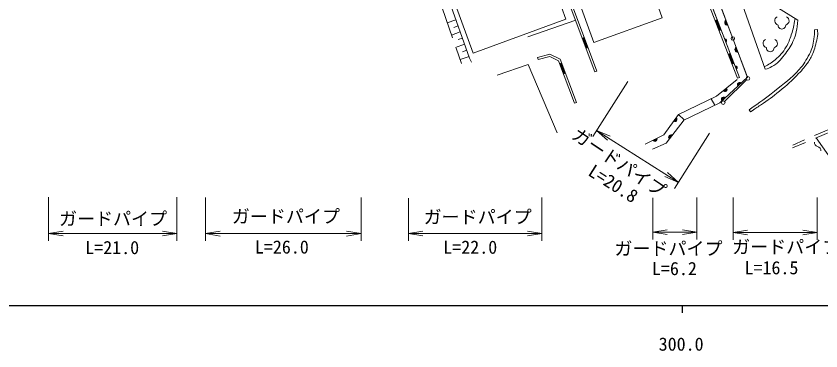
# Model space of a CAD drawing. Units: millimetres, scale not verified. Extents: x 40000 to 680000, y 20000 to 380000.
# Drawn here: x 275531 to 387245, y 198715 to 245174 of the extents above; entities that cross this region are included whole.
import ezdxf
from ezdxf.enums import TextEntityAlignment as Align

# ---------------------------------------------------------------- set-up
doc = ezdxf.new("R2010")
doc.units = ezdxf.units.MM
doc.header["$LTSCALE"] = 1000
doc.linetypes.add('DASHED', pattern=[7.5, 6, -1.5])
for name, color, linetype, lineweight in [('M-STR-HTXT', 7, 'Continuous', 13), ('M-TTL-BAND', 7, 'Continuous', 25), ('M-WORK', 1, 'Continuous', 13)]:
    doc.layers.add(name, color=color, linetype=linetype, lineweight=lineweight)
doc.styles.add('ＭＳ ゴシック', font='')
doc.styles.get('ＭＳ ゴシック').set_extended_font_data('MS Gothic')

# ---------------------------------------------------------------- blocks, each defined once
blk = doc.blocks.new('open_arrow')
at = {"color": 0, "linetype": 'Continuous', "lineweight": -2}
blk.add_lwpolyline([(7.5, 1.25), (0, 0), (7.5, -1.25)], dxfattribs=at)

msp = doc.modelspace()

# ---------------------------------------------------------------- linework, layer by layer
at = {"layer": 'M-STR-HTXT'}
for p, q in [((374932, 242300), (373014, 247372)), ((377027, 236760), (375109, 241832)), ((360444, 236121), (355581, 228446)), ((373864, 233344), (376937, 236351)), ((356117, 229291), (367460, 222104)), ((371788, 228935), (366925, 221259)), ((280042, 220035), (280042, 213998)), ((297847, 220040), (297847, 213998)), ((301834, 220007), (301834, 213987)), ((323416, 219987), (323416, 213987)), ((330000, 219932), (330000, 214000)), ((348520, 220011), (348520, 214000)), ((363903, 219976), (363903, 214187)), ((370038, 220011), (370038, 214187)), ((375047, 220011), (375047, 214149)), ((386725, 220011), (386725, 214149)), ((280042, 214998), (297847, 214998)), ((301834, 214987), (323416, 214987)), ((330000, 215000), (348520, 215000)), ((363903, 215187), (370038, 215187)), ((375047, 215149), (386725, 215149))]:
    msp.add_line(p, q, dxfattribs=at)
for centre in [(375020, 242066), (377115, 236526), (373686, 233169)]:
    msp.add_circle(centre, 250, dxfattribs=at)
at = {"layer": 'M-TTL-BAND'}
for p, q in [((40000, 205000), (579000, 205000)), ((368000, 205000), (368000, 204000))]:
    msp.add_line(p, q, dxfattribs=at)
at = {"layer": 'M-WORK'}
for p, q in [((344106, 268782), (355853, 237446)), ((344387, 268888), (356134, 237551)), ((369778, 252638), (375953, 236648)), ((370830, 253146), (377057, 236680)), ((369534, 252438), (375673, 236540)), ((384025, 244595), (375113, 250287)), ((375113, 250287), (379507, 237793)), ((338487, 239353), (335637, 247304)), ((336582, 244668), (335379, 244230)), ((372858, 244661), (372579, 244553)), ((336885, 243821), (336294, 243605)), ((346575, 242301), (353236, 244631)), ((372635, 244574), (373175, 243175)), ((372691, 244596), (373231, 243197)), ((372747, 244618), (373287, 243218)), ((372803, 244639), (373343, 243240)), ((337189, 242973), (335954, 242524)), ((373119, 243154), (373399, 243262)), ((386367, 243286), (386774, 243307)), ((337493, 242126), (336889, 241907)), ((354391, 242201), (354110, 242095)), ((354166, 242117), (354692, 240712)), ((354222, 242138), (354749, 240733)), ((354278, 242159), (354805, 240754)), ((354335, 242180), (354861, 240775)), ((337796, 241279), (336529, 240818)), ((338100, 240432), (337484, 240208)), ((354636, 240691), (354917, 240796)), ((338404, 239584), (337178, 239139)), ((338733, 238790), (338487, 239353)), ((347905, 239451), (349629, 239873)), ((347905, 239451), (347976, 239159)), ((347976, 239159), (349598, 239557)), ((349598, 239557), (350834, 238984)), ((349629, 239873), (351071, 239205)), ((351071, 239205), (353323, 233189)), ((374660, 239997), (374380, 239889)), ((374436, 239910), (374976, 238511)), ((374492, 239932), (375032, 238532)), ((374548, 239953), (375088, 238554)), ((374604, 239975), (375144, 238576)), ((342289, 236984), (346616, 238462)), ((346616, 238462), (350627, 228963)), ((350834, 238984), (353042, 233083)), ((351273, 238667), (350992, 238562)), ((351048, 238583), (351574, 237178)), ((351104, 238604), (351630, 237199)), ((351160, 238625), (351686, 237220)), ((351216, 238646), (351742, 237241)), ((374920, 238489), (375200, 238597)), ((351517, 237157), (351798, 237262)), ((356134, 237551), (355853, 237446)), ((372747, 234068), (375632, 236390)), ((377057, 236680), (373216, 233161)), ((375953, 236648), (375673, 236540)), ((372511, 232818), (371995, 233707)), ((353323, 233189), (353042, 233083)), ((368273, 230758), (367470, 231535)), ((377267, 232153), (377455, 231893)), ((386590, 228280), (390205, 223134))]:
    msp.add_line(p, q, dxfattribs=at)
at = {"layer": 'M-WORK', "linetype": 'DASHED'}
for p, q in [((405637, 236929), (383338, 227286)), ((405810, 236455), (383307, 226884)), ((367470, 231535), (372747, 234068)), ((373216, 233161), (368134, 230690))]:
    msp.add_line(p, q, dxfattribs=at)
msp.add_lwpolyline([(321164, 283973), (334722, 249766), (334159, 247831), (337361, 238614)], dxfattribs=at)
at = {"layer": 'M-WORK'}
for points in [[(375953, 236648), (369778, 252638), (344387, 268888)], [(362861, 227418), (365429, 228685), (367470, 231535)], [(368273, 230758), (365757, 227563), (363850, 226703)]]:
    msp.add_lwpolyline(points, dxfattribs=at)
for points in [[(336517, 246745), (338956, 240037), (351856, 244728), (349417, 251436)], [(362973, 251201), (365225, 244939), (355712, 241518), (353460, 247780)]]:
    msp.add_lwpolyline(points, close=True, dxfattribs=at)
for centre, radius, start, end in [((381424, 244521), 599, 113.44836, 257.2818), ((382227, 244521), 599, 282.7182, 66.55164), ((374241, 244280), 354, 119.51109, 281.91627), ((374241, 244280), 283, 121.73513, 279.69223), ((374241, 244280), 212, 125.48146, 275.94591), ((374241, 244280), 142, 133.19319, 268.23418), ((374241, 244280), 100, 143.51085, 257.91651), ((381825, 243904), 534, 176.52859, 3.47129), ((373919, 241759), 256, 303.79388, 98.43312), ((373919, 241759), 205, 307.03918, 95.18782), ((373919, 241759), 154, 312.57363, 89.65337), ((373919, 241759), 102, 324.39689, 77.83011), ((373919, 241759), 100, 325.34237, 76.88463), ((379806, 241378), 599, 113.44836, 257.2818), ((380609, 241378), 599, 282.7182, 66.55164), ((375656, 240538), 354, 119.51109, 281.91627), ((375656, 240538), 283, 121.73513, 279.69223), ((375656, 240538), 212, 125.48146, 275.94591), ((375656, 240538), 142, 133.19319, 268.23418), ((375656, 240538), 100, 143.51085, 257.91651), ((380207, 240761), 534, 176.52859, 3.47129), ((375360, 238027), 256, 303.79388, 98.43312), ((375360, 238027), 205, 307.03918, 95.18782), ((375360, 238027), 154, 312.57363, 89.65337), ((375360, 238027), 102, 324.39689, 77.83011), ((375360, 238027), 100, 325.34237, 76.88463), ((375951, 235666), 300, 42.49108, 222.49108), ((375951, 235666), 240, 42.49108, 222.49108), ((375951, 235666), 180, 42.49108, 222.49108), ((375951, 235666), 120, 42.49108, 222.49108), ((375951, 235666), 100, 42.49108, 222.49108), ((373915, 235008), 300, 218.82982, 38.82982), ((373915, 235008), 240, 218.82982, 38.82982), ((373915, 235008), 180, 218.82982, 38.82982), ((373915, 235008), 120, 218.82982, 38.82982), ((373915, 235008), 100, 218.82982, 38.82982), ((373739, 233640), 300, 42.49108, 222.49108), ((373739, 233640), 240, 42.49108, 222.49108), ((373739, 233640), 180, 42.49108, 222.49108), ((373739, 233640), 120, 42.49108, 222.49108), ((373739, 233640), 100, 42.49108, 222.49108), ((366964, 230828), 300, 234.39547, 54.39547), ((366964, 230828), 240, 234.39547, 54.39547), ((366964, 230828), 180, 234.39547, 54.39547), ((366964, 230828), 120, 234.39547, 54.39547), ((366964, 230828), 100, 234.39547, 54.39547), ((364206, 228082), 300, 206.25024, 26.25024), ((364206, 228082), 240, 206.25024, 26.25024), ((364206, 228082), 180, 206.25024, 26.25024), ((364206, 228082), 120, 206.25024, 26.25024), ((364206, 228082), 100, 206.25024, 26.25024), ((366460, 228367), 354, 60.58094, 222.98612), ((366460, 228367), 283, 62.80498, 220.76208), ((366460, 228367), 212, 66.55131, 217.01575), ((366460, 228367), 142, 74.26304, 209.30402), ((366460, 228367), 100, 84.5807, 198.98636), ((386882, 227613), 544, 172.46965, 259.67529), ((386687, 226543), 544, 352.46965, 79.67529)]:
    msp.add_arc(centre, radius, start, end, dxfattribs=at)
for points, knots in [([(379385, 238140), (380092, 238510), (380344, 238666), (380883, 239107), (381593, 239688), (381949, 240098), (382415, 240889), (382779, 241507), (382900, 241901), (383134, 242578), (383429, 243431), (383476, 243774), (383664, 244826)], [0, 0, 0, 0, 1, 1, 1, 2, 2, 2, 3, 3, 3, 4, 4, 4, 4]), ([(384025, 244595), (383881, 243278), (383869, 242721), (383369, 241656), (383004, 240880), (382705, 240489), (382180, 239810), (381607, 239069), (381264, 238596), (380429, 238169), (380083, 237991), (379927, 237910), (379507, 237793)], [0, 0, 0, 0, 1, 1, 1, 2, 2, 2, 3, 3, 3, 4, 4, 4, 4]), ([(377267, 232153), (378974, 233350), (379454, 233690), (380791, 234759), (382185, 235875), (383059, 236421), (384241, 237761), (384904, 238513), (385187, 239018), (385648, 239909), (386040, 240663), (386153, 241152), (386274, 241994), (386345, 242495), (386366, 242695), (386367, 243286)], [0, 0, 0, 0, 1, 1, 1, 2, 2, 2, 3, 3, 3, 4, 4, 4, 5, 5, 5, 5]), ([(386774, 243307), (386809, 242901), (386813, 242760), (386784, 242411), (386747, 241957), (386638, 241715), (386524, 241274), (386414, 240850), (386367, 240606), (386201, 240201), (385972, 239643), (385846, 239320), (385502, 238825), (385029, 238143), (384722, 237787), (384147, 237188), (383173, 236174), (382576, 235652), (381489, 234759), (380510, 233955), (379930, 233543), (378883, 232831), (378331, 232455), (378147, 232330), (377455, 231893)], [0, 0, 0, 0, 1, 1, 1, 2, 2, 2, 3, 3, 3, 4, 4, 4, 5, 5, 5, 6, 6, 6, 7, 7, 7, 8, 8, 8, 8])]:
    msp.add_open_spline(points, degree=3, knots=knots, dxfattribs=at)

# ---------------------------------------------------------------- block references
at = {"layer": 'M-STR-HTXT', "xscale": 267, "yscale": 267}
for p, rotation in [((356117, 229291), 327.6), ((367460, 222104), 147.6), ((297847, 214998), 180), ((323416, 214987), 180), ((348520, 215000), 180), ((370038, 215187), 180), ((386725, 215149), 180)]:
    msp.add_blockref('open_arrow', p, dxfattribs=dict(at, rotation=rotation))
for p in [(280042, 214998), (301834, 214987), (330000, 215000), (363903, 215187), (375047, 215149)]:
    msp.add_blockref('open_arrow', p, dxfattribs=at)

# ---------------------------------------------------------------- texts
at = {"layer": 'M-STR-HTXT', "style": 'ＭＳ ゴシック'}
msp.add_text('ガードパイプ', height=1833, rotation=326.079, dxfattribs=at).set_placement((352204, 227847), align=Align.BOTTOM_LEFT)
msp.add_text('L=20.8', height=1833, rotation=327.644, dxfattribs=at).set_placement((357647, 220701), align=Align.BOTTOM_CENTER)
for p in [(281490, 215592), (305478, 215915), (332096, 215834), (358586, 211451), (374928, 211676)]:
    msp.add_text('ガードパイプ', height=1833, dxfattribs=at).set_placement(p, align=Align.BOTTOM_LEFT)
for s, p in [('L=21.0', (288871, 211592)), ('L=26.0', (312420, 211671)), ('L=22.0', (338573, 211645)), ('L=16.5', (380381, 208792)), ('L=6.2', (366913, 208679))]:
    msp.add_text(s, height=1833, dxfattribs=at).set_placement(p, align=Align.BOTTOM_CENTER)
at = {"layer": 'M-TTL-BAND', "style": 'ＭＳ ゴシック'}
msp.add_text('300.0', height=1833, dxfattribs=at).set_placement((367844, 198195), align=Align.BOTTOM_CENTER)

doc.saveas('drawing.dxf')
